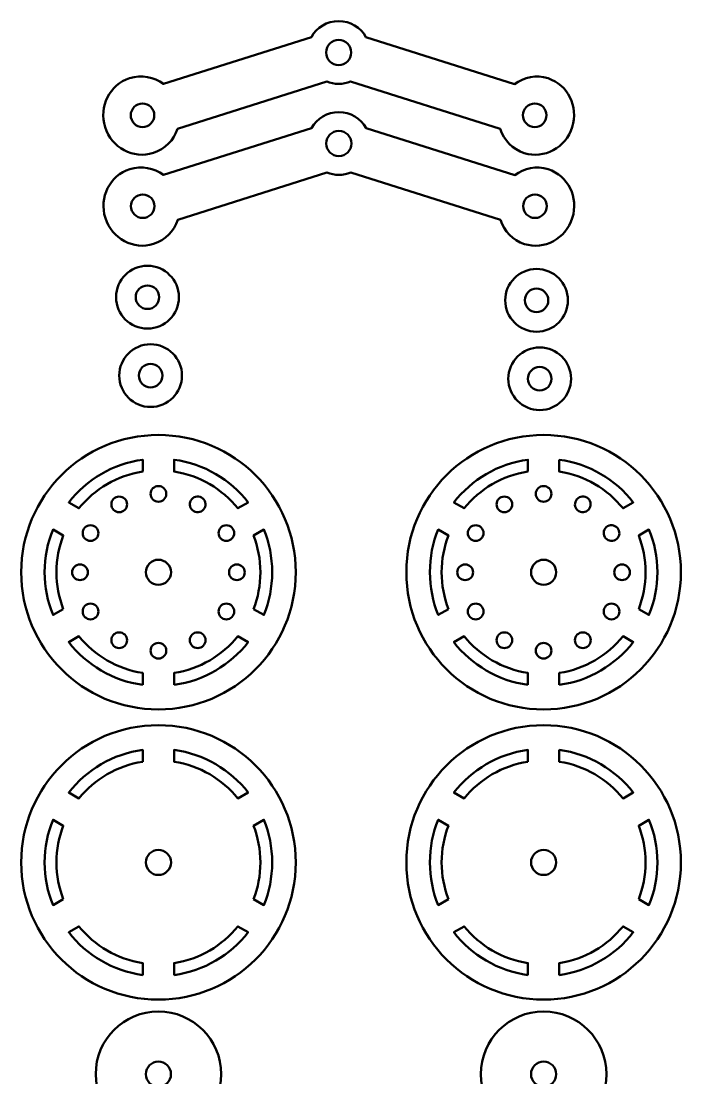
# Model space of a CAD drawing. Header units: inches. Extents: x -370 to 849, y -422 to 797.
# Drawn here: x -154.3 to -70.2, y 661.5 to 796.3 of the extents above; entities that cross this region are included whole.
import ezdxf

# ---------------------------------------------------------------- set-up
doc = ezdxf.new("R2010")
doc.units = ezdxf.units.IN
doc.header["$MEASUREMENT"] = 0
doc.layers.add('Layer 1', color=7, linetype='Continuous')

# ---------------------------------------------------------------- blocks, each defined once
blk = doc.blocks.new('block 24')
at = {"layer": 'Layer 1', "color": 7, "lineweight": 50, "true_color": 0xffffff}
for points, knots in [([(-136.82, 743.49), (-146.48, 743.49), (-154.31, 735.65), (-154.31, 725.99), (-154.31, 716.32), (-146.48, 708.49), (-136.82, 708.49), (-127.15, 708.49), (-119.31, 716.32), (-119.31, 725.99), (-119.31, 735.65), (-127.15, 743.49), (-136.82, 743.49)], [0, 0, 0, 0, 1, 1, 1, 2, 2, 2, 3, 3, 3, 4, 4, 4, 4]), ([(-138.81, 738.83), (-142.08, 738.33), (-144.95, 736.6), (-146.94, 734.14), (-146.94, 734.14), (-148.25, 734.89), (-148.25, 734.89), (-145.98, 737.8), (-142.64, 739.82), (-138.81, 740.34), (-138.81, 740.34), (-138.81, 738.83), (-138.81, 738.83)], [0, 0, 0, 0, 1, 1, 1, 2, 2, 2, 3, 3, 3, 4, 4, 4, 4]), ([(-134.81, 740.34), (-130.99, 739.82), (-127.65, 737.8), (-125.38, 734.9), (-125.38, 734.9), (-126.69, 734.14), (-126.69, 734.14), (-128.68, 736.6), (-131.55, 738.33), (-134.81, 738.83), (-134.81, 738.83), (-134.81, 740.34), (-134.81, 740.34), (-134.81, 740.34), (-134.81, 740.34), (-134.81, 740.34)], [0, 0, 0, 0, 1, 1, 1, 2, 2, 2, 3, 3, 3, 4, 4, 4, 5, 5, 5, 5]), ([(-148.94, 721.29), (-148.94, 721.29), (-150.25, 720.54), (-150.25, 720.54), (-150.94, 722.22), (-151.32, 724.06), (-151.32, 725.98), (-151.32, 727.91), (-150.94, 729.75), (-150.25, 731.43), (-150.25, 731.43), (-148.94, 730.68), (-148.94, 730.68), (-149.5, 729.22), (-149.81, 727.64), (-149.81, 725.98), (-149.81, 724.33), (-149.5, 722.75), (-148.94, 721.29)], [0, 0, 0, 0, 1, 1, 1, 2, 2, 2, 3, 3, 3, 4, 4, 4, 5, 5, 5, 6, 6, 6, 6]), ([(-124.69, 721.29), (-124.12, 722.75), (-123.81, 724.33), (-123.81, 725.98), (-123.81, 727.64), (-124.13, 729.22), (-124.69, 730.67), (-124.69, 730.67), (-123.37, 731.43), (-123.37, 731.43), (-122.69, 729.75), (-122.31, 727.91), (-122.31, 725.98), (-122.31, 724.06), (-122.69, 722.22), (-123.37, 720.54), (-123.37, 720.54), (-124.69, 721.29), (-124.69, 721.29)], [0, 0, 0, 0, 1, 1, 1, 2, 2, 2, 3, 3, 3, 4, 4, 4, 5, 5, 5, 6, 6, 6, 6]), ([(-136.81, 724.38), (-137.7, 724.38), (-138.41, 725.1), (-138.41, 725.98), (-138.41, 726.87), (-137.7, 727.58), (-136.81, 727.58), (-135.93, 727.58), (-135.21, 726.87), (-135.21, 725.98), (-135.21, 725.1), (-135.93, 724.38), (-136.81, 724.38)], [0, 0, 0, 0, 1, 1, 1, 2, 2, 2, 3, 3, 3, 4, 4, 4, 4]), ([(-138.81, 711.62), (-142.64, 712.15), (-145.98, 714.17), (-148.25, 717.07), (-148.25, 717.07), (-146.94, 717.83), (-146.94, 717.83), (-144.95, 715.37), (-142.08, 713.64), (-138.81, 713.14), (-138.81, 713.14), (-138.81, 711.62), (-138.81, 711.62)], [0, 0, 0, 0, 1, 1, 1, 2, 2, 2, 3, 3, 3, 4, 4, 4, 4]), ([(-134.81, 711.62), (-134.81, 711.62), (-134.81, 713.14), (-134.81, 713.14), (-131.54, 713.64), (-128.68, 715.37), (-126.69, 717.83), (-126.69, 717.83), (-125.38, 717.07), (-125.38, 717.07), (-127.65, 714.17), (-130.99, 712.15), (-134.81, 711.62)], [0, 0, 0, 0, 1, 1, 1, 2, 2, 2, 3, 3, 3, 4, 4, 4, 4]), ([(-136.82, 706.48), (-146.48, 706.48), (-154.31, 698.65), (-154.31, 688.98), (-154.31, 679.32), (-146.48, 671.49), (-136.82, 671.49), (-127.15, 671.49), (-119.31, 679.32), (-119.31, 688.98), (-119.31, 698.65), (-127.15, 706.48), (-136.82, 706.48)], [0, 0, 0, 0, 1, 1, 1, 2, 2, 2, 3, 3, 3, 4, 4, 4, 4]), ([(-138.81, 701.83), (-142.08, 701.33), (-144.95, 699.6), (-146.94, 697.14), (-146.94, 697.14), (-148.25, 697.89), (-148.25, 697.89), (-145.98, 700.8), (-142.64, 702.82), (-138.81, 703.34), (-138.81, 703.34), (-138.81, 701.83), (-138.81, 701.83)], [0, 0, 0, 0, 1, 1, 1, 2, 2, 2, 3, 3, 3, 4, 4, 4, 4]), ([(-134.81, 703.34), (-130.99, 702.82), (-127.65, 700.8), (-125.38, 697.9), (-125.38, 697.9), (-126.69, 697.14), (-126.69, 697.14), (-128.68, 699.6), (-131.55, 701.33), (-134.81, 701.83), (-134.81, 701.83), (-134.81, 703.34), (-134.81, 703.34), (-134.81, 703.34), (-134.81, 703.34), (-134.81, 703.34)], [0, 0, 0, 0, 1, 1, 1, 2, 2, 2, 3, 3, 3, 4, 4, 4, 5, 5, 5, 5]), ([(-148.94, 684.29), (-148.94, 684.29), (-150.25, 683.54), (-150.25, 683.54), (-150.94, 685.22), (-151.32, 687.06), (-151.32, 688.98), (-151.32, 690.91), (-150.94, 692.75), (-150.25, 694.43), (-150.25, 694.43), (-148.94, 693.67), (-148.94, 693.67), (-149.5, 692.22), (-149.81, 690.64), (-149.81, 688.98), (-149.81, 687.33), (-149.5, 685.75), (-148.94, 684.29)], [0, 0, 0, 0, 1, 1, 1, 2, 2, 2, 3, 3, 3, 4, 4, 4, 5, 5, 5, 6, 6, 6, 6]), ([(-124.69, 684.29), (-124.12, 685.75), (-123.81, 687.33), (-123.81, 688.98), (-123.81, 690.64), (-124.13, 692.22), (-124.69, 693.67), (-124.69, 693.67), (-123.37, 694.43), (-123.37, 694.43), (-122.69, 692.75), (-122.31, 690.91), (-122.31, 688.98), (-122.31, 687.06), (-122.69, 685.22), (-123.37, 683.54), (-123.37, 683.54), (-124.69, 684.29), (-124.69, 684.29)], [0, 0, 0, 0, 1, 1, 1, 2, 2, 2, 3, 3, 3, 4, 4, 4, 5, 5, 5, 6, 6, 6, 6]), ([(-136.81, 687.38), (-137.7, 687.38), (-138.41, 688.1), (-138.41, 688.98), (-138.41, 689.87), (-137.7, 690.58), (-136.81, 690.58), (-135.93, 690.58), (-135.21, 689.87), (-135.21, 688.98), (-135.21, 688.1), (-135.93, 687.38), (-136.81, 687.38)], [0, 0, 0, 0, 1, 1, 1, 2, 2, 2, 3, 3, 3, 4, 4, 4, 4]), ([(-138.81, 674.62), (-142.64, 675.15), (-145.98, 677.17), (-148.25, 680.07), (-148.25, 680.07), (-146.94, 680.83), (-146.94, 680.83), (-144.95, 678.37), (-142.08, 676.64), (-138.81, 676.14), (-138.81, 676.14), (-138.81, 674.62), (-138.81, 674.62)], [0, 0, 0, 0, 1, 1, 1, 2, 2, 2, 3, 3, 3, 4, 4, 4, 4]), ([(-134.81, 674.62), (-134.81, 674.62), (-134.81, 676.14), (-134.81, 676.14), (-131.54, 676.64), (-128.68, 678.37), (-126.69, 680.83), (-126.69, 680.83), (-125.38, 680.07), (-125.38, 680.07), (-127.65, 677.17), (-130.99, 675.15), (-134.81, 674.62)], [0, 0, 0, 0, 1, 1, 1, 2, 2, 2, 3, 3, 3, 4, 4, 4, 4]), ([(-136.82, 669.98), (-141.23, 669.98), (-144.81, 666.4), (-144.81, 661.98), (-144.81, 657.57), (-141.23, 653.98), (-136.82, 653.98), (-132.4, 653.98), (-128.81, 657.57), (-128.81, 661.98), (-128.81, 666.4), (-132.4, 669.98), (-136.82, 669.98)], [0, 0, 0, 0, 1, 1, 1, 2, 2, 2, 3, 3, 3, 4, 4, 4, 4]), ([(-136.82, 660.38), (-137.7, 660.38), (-138.41, 661.1), (-138.41, 661.98), (-138.41, 662.87), (-137.7, 663.58), (-136.82, 663.58), (-135.93, 663.58), (-135.22, 662.87), (-135.22, 661.98), (-135.22, 661.1), (-135.93, 660.38), (-136.82, 660.38)], [0, 0, 0, 0, 1, 1, 1, 2, 2, 2, 3, 3, 3, 4, 4, 4, 4])]:
    blk.add_open_spline(points, degree=3, knots=knots, dxfattribs=at)
at = {"layer": 'Layer 1', "color": 240, "lineweight": 50, "true_color": 0xed1c24}
for points in [[(-136.81, 736.98), (-136.26, 736.98), (-135.81, 736.54), (-135.81, 735.98), (-135.81, 735.43), (-136.26, 734.98), (-136.81, 734.98), (-137.37, 734.98), (-137.81, 735.43), (-137.81, 735.98), (-137.81, 736.54), (-137.37, 736.98), (-136.81, 736.98)], [(-130.95, 734.14), (-131.22, 733.67), (-131.84, 733.5), (-132.31, 733.78), (-132.79, 734.05), (-132.96, 734.67), (-132.68, 735.14), (-132.41, 735.62), (-131.79, 735.79), (-131.31, 735.51), (-130.84, 735.23), (-130.67, 734.62), (-130.95, 734.14)], [(-141.81, 735.64), (-141.26, 735.64), (-140.81, 735.2), (-140.81, 734.64), (-140.81, 734.09), (-141.26, 733.64), (-141.81, 733.64), (-142.37, 733.64), (-142.81, 734.09), (-142.81, 734.64), (-142.81, 735.2), (-142.37, 735.64), (-141.81, 735.64)], [(-145.47, 731.98), (-144.92, 731.98), (-144.47, 731.54), (-144.47, 730.98), (-144.47, 730.43), (-144.92, 729.98), (-145.47, 729.98), (-146.03, 729.98), (-146.47, 730.43), (-146.47, 730.98), (-146.47, 731.54), (-146.03, 731.98), (-145.47, 731.98)], [(-128.15, 731.98), (-127.6, 731.98), (-127.15, 731.54), (-127.15, 730.98), (-127.15, 730.43), (-127.6, 729.98), (-128.15, 729.98), (-128.71, 729.98), (-129.15, 730.43), (-129.15, 730.98), (-129.15, 731.54), (-128.71, 731.98), (-128.15, 731.98)], [(-146.81, 726.98), (-146.26, 726.98), (-145.81, 726.54), (-145.81, 725.98), (-145.81, 725.43), (-146.26, 724.98), (-146.81, 724.98), (-147.37, 724.98), (-147.81, 725.43), (-147.81, 725.98), (-147.81, 726.54), (-147.37, 726.98), (-146.81, 726.98)], [(-126.81, 726.98), (-126.26, 726.98), (-125.81, 726.54), (-125.81, 725.98), (-125.81, 725.43), (-126.26, 724.98), (-126.81, 724.98), (-127.37, 724.98), (-127.81, 725.43), (-127.81, 725.98), (-127.81, 726.54), (-127.37, 726.98), (-126.81, 726.98)], [(-145.47, 721.98), (-144.92, 721.98), (-144.47, 721.54), (-144.47, 720.98), (-144.47, 720.43), (-144.92, 719.98), (-145.47, 719.98), (-146.03, 719.98), (-146.47, 720.43), (-146.47, 720.98), (-146.47, 721.54), (-146.03, 721.98), (-145.47, 721.98)], [(-128.15, 721.98), (-127.6, 721.98), (-127.15, 721.54), (-127.15, 720.98), (-127.15, 720.43), (-127.6, 719.98), (-128.15, 719.98), (-128.71, 719.98), (-129.15, 720.43), (-129.15, 720.98), (-129.15, 721.54), (-128.71, 721.98), (-128.15, 721.98)], [(-141.81, 718.32), (-141.26, 718.32), (-140.81, 717.88), (-140.81, 717.32), (-140.81, 716.77), (-141.26, 716.32), (-141.81, 716.32), (-142.37, 716.32), (-142.81, 716.77), (-142.81, 717.32), (-142.81, 717.88), (-142.37, 718.32), (-141.81, 718.32)], [(-131.81, 718.32), (-131.26, 718.32), (-130.81, 717.88), (-130.81, 717.32), (-130.81, 716.77), (-131.26, 716.32), (-131.81, 716.32), (-132.37, 716.32), (-132.81, 716.77), (-132.81, 717.32), (-132.81, 717.88), (-132.37, 718.32), (-131.81, 718.32)], [(-136.81, 716.98), (-136.26, 716.98), (-135.81, 716.54), (-135.81, 715.98), (-135.81, 715.43), (-136.26, 714.98), (-136.81, 714.98), (-137.37, 714.98), (-137.81, 715.43), (-137.81, 715.98), (-137.81, 716.54), (-137.37, 716.98), (-136.81, 716.98)]]:
    blk.add_open_spline(points, degree=3, knots=[0, 0, 0, 0, 1, 1, 1, 2, 2, 2, 3, 3, 3, 4, 4, 4, 4], dxfattribs=at)
blk = doc.blocks.new('block 27')
at = {"layer": 'Layer 1', "color": 7, "lineweight": 50, "true_color": 0xffffff}
for points, knots in [([(-87.71, 743.49), (-97.38, 743.49), (-105.21, 735.65), (-105.21, 725.99), (-105.21, 716.32), (-97.38, 708.49), (-87.71, 708.49), (-78.05, 708.49), (-70.21, 716.32), (-70.21, 725.99), (-70.21, 735.65), (-78.05, 743.49), (-87.71, 743.49)], [0, 0, 0, 0, 1, 1, 1, 2, 2, 2, 3, 3, 3, 4, 4, 4, 4]), ([(-89.71, 738.83), (-92.98, 738.33), (-95.85, 736.6), (-97.84, 734.14), (-97.84, 734.14), (-99.15, 734.89), (-99.15, 734.89), (-96.88, 737.8), (-93.54, 739.82), (-89.71, 740.34), (-89.71, 740.34), (-89.71, 738.83), (-89.71, 738.83), (-89.71, 738.83), (-89.71, 738.83), (-89.71, 738.83)], [0, 0, 0, 0, 1, 1, 1, 2, 2, 2, 3, 3, 3, 4, 4, 4, 5, 5, 5, 5]), ([(-85.71, 740.34), (-81.89, 739.82), (-78.55, 737.8), (-76.28, 734.9), (-76.28, 734.9), (-77.59, 734.14), (-77.59, 734.14), (-79.58, 736.6), (-82.44, 738.33), (-85.71, 738.83), (-85.71, 738.83), (-85.71, 740.34), (-85.71, 740.34)], [0, 0, 0, 0, 1, 1, 1, 2, 2, 2, 3, 3, 3, 4, 4, 4, 4]), ([(-99.84, 721.29), (-99.84, 721.29), (-101.15, 720.54), (-101.15, 720.54), (-101.83, 722.22), (-102.21, 724.06), (-102.21, 725.98), (-102.21, 727.91), (-101.84, 729.75), (-101.15, 731.43), (-101.15, 731.43), (-99.84, 730.68), (-99.84, 730.68), (-100.4, 729.22), (-100.71, 727.64), (-100.71, 725.98), (-100.71, 724.33), (-100.4, 722.75), (-99.84, 721.29)], [0, 0, 0, 0, 1, 1, 1, 2, 2, 2, 3, 3, 3, 4, 4, 4, 5, 5, 5, 6, 6, 6, 6]), ([(-75.59, 721.29), (-75.03, 722.75), (-74.71, 724.33), (-74.71, 725.98), (-74.71, 727.64), (-75.03, 729.22), (-75.59, 730.67), (-75.59, 730.67), (-74.28, 731.43), (-74.28, 731.43), (-73.59, 729.75), (-73.21, 727.91), (-73.21, 725.98), (-73.21, 724.06), (-73.59, 722.22), (-74.28, 720.54), (-74.28, 720.54), (-75.59, 721.29), (-75.59, 721.29)], [0, 0, 0, 0, 1, 1, 1, 2, 2, 2, 3, 3, 3, 4, 4, 4, 5, 5, 5, 6, 6, 6, 6]), ([(-87.71, 724.38), (-88.6, 724.38), (-89.31, 725.1), (-89.31, 725.98), (-89.31, 726.87), (-88.6, 727.58), (-87.71, 727.58), (-86.83, 727.58), (-86.11, 726.87), (-86.11, 725.98), (-86.11, 725.1), (-86.83, 724.38), (-87.71, 724.38)], [0, 0, 0, 0, 1, 1, 1, 2, 2, 2, 3, 3, 3, 4, 4, 4, 4]), ([(-89.71, 711.62), (-93.54, 712.15), (-96.88, 714.17), (-99.15, 717.07), (-99.15, 717.07), (-97.84, 717.83), (-97.84, 717.83), (-95.85, 715.37), (-92.98, 713.64), (-89.71, 713.14), (-89.71, 713.14), (-89.71, 711.62), (-89.71, 711.62), (-89.71, 711.62), (-89.71, 711.62), (-89.71, 711.62)], [0, 0, 0, 0, 1, 1, 1, 2, 2, 2, 3, 3, 3, 4, 4, 4, 5, 5, 5, 5]), ([(-85.71, 711.62), (-85.71, 711.62), (-85.71, 713.14), (-85.71, 713.14), (-82.44, 713.64), (-79.58, 715.37), (-77.59, 717.83), (-77.59, 717.83), (-76.28, 717.07), (-76.28, 717.07), (-78.54, 714.17), (-81.89, 712.15), (-85.71, 711.62)], [0, 0, 0, 0, 1, 1, 1, 2, 2, 2, 3, 3, 3, 4, 4, 4, 4]), ([(-87.71, 706.48), (-97.38, 706.48), (-105.21, 698.65), (-105.21, 688.98), (-105.21, 679.32), (-97.38, 671.49), (-87.71, 671.49), (-78.05, 671.49), (-70.21, 679.32), (-70.21, 688.98), (-70.21, 698.65), (-78.05, 706.48), (-87.71, 706.48)], [0, 0, 0, 0, 1, 1, 1, 2, 2, 2, 3, 3, 3, 4, 4, 4, 4]), ([(-89.71, 701.83), (-92.98, 701.33), (-95.85, 699.6), (-97.84, 697.14), (-97.84, 697.14), (-99.15, 697.89), (-99.15, 697.89), (-96.88, 700.8), (-93.54, 702.82), (-89.71, 703.34), (-89.71, 703.34), (-89.71, 701.83), (-89.71, 701.83), (-89.71, 701.83), (-89.71, 701.83), (-89.71, 701.83)], [0, 0, 0, 0, 1, 1, 1, 2, 2, 2, 3, 3, 3, 4, 4, 4, 5, 5, 5, 5]), ([(-85.71, 703.34), (-81.89, 702.82), (-78.55, 700.8), (-76.28, 697.9), (-76.28, 697.9), (-77.59, 697.14), (-77.59, 697.14), (-79.58, 699.6), (-82.44, 701.33), (-85.71, 701.83), (-85.71, 701.83), (-85.71, 703.34), (-85.71, 703.34)], [0, 0, 0, 0, 1, 1, 1, 2, 2, 2, 3, 3, 3, 4, 4, 4, 4]), ([(-99.84, 684.29), (-99.84, 684.29), (-101.15, 683.54), (-101.15, 683.54), (-101.83, 685.22), (-102.21, 687.06), (-102.21, 688.98), (-102.21, 690.91), (-101.84, 692.75), (-101.15, 694.43), (-101.15, 694.43), (-99.84, 693.67), (-99.84, 693.67), (-100.4, 692.22), (-100.71, 690.64), (-100.71, 688.98), (-100.71, 687.33), (-100.4, 685.75), (-99.84, 684.29)], [0, 0, 0, 0, 1, 1, 1, 2, 2, 2, 3, 3, 3, 4, 4, 4, 5, 5, 5, 6, 6, 6, 6]), ([(-75.59, 684.29), (-75.03, 685.75), (-74.71, 687.33), (-74.71, 688.98), (-74.71, 690.64), (-75.03, 692.22), (-75.59, 693.67), (-75.59, 693.67), (-74.28, 694.43), (-74.28, 694.43), (-73.59, 692.75), (-73.21, 690.91), (-73.21, 688.98), (-73.21, 687.06), (-73.59, 685.22), (-74.28, 683.54), (-74.28, 683.54), (-75.59, 684.29), (-75.59, 684.29)], [0, 0, 0, 0, 1, 1, 1, 2, 2, 2, 3, 3, 3, 4, 4, 4, 5, 5, 5, 6, 6, 6, 6]), ([(-87.71, 687.38), (-88.6, 687.38), (-89.31, 688.1), (-89.31, 688.98), (-89.31, 689.87), (-88.6, 690.58), (-87.71, 690.58), (-86.83, 690.58), (-86.11, 689.87), (-86.11, 688.98), (-86.11, 688.1), (-86.83, 687.38), (-87.71, 687.38)], [0, 0, 0, 0, 1, 1, 1, 2, 2, 2, 3, 3, 3, 4, 4, 4, 4]), ([(-89.71, 674.62), (-93.54, 675.15), (-96.88, 677.17), (-99.15, 680.07), (-99.15, 680.07), (-97.84, 680.83), (-97.84, 680.83), (-95.85, 678.37), (-92.98, 676.64), (-89.71, 676.14), (-89.71, 676.14), (-89.71, 674.62), (-89.71, 674.62), (-89.71, 674.62), (-89.71, 674.62), (-89.71, 674.62)], [0, 0, 0, 0, 1, 1, 1, 2, 2, 2, 3, 3, 3, 4, 4, 4, 5, 5, 5, 5]), ([(-85.71, 674.62), (-85.71, 674.62), (-85.71, 676.14), (-85.71, 676.14), (-82.44, 676.64), (-79.58, 678.37), (-77.59, 680.83), (-77.59, 680.83), (-76.28, 680.07), (-76.28, 680.07), (-78.54, 677.17), (-81.89, 675.15), (-85.71, 674.62)], [0, 0, 0, 0, 1, 1, 1, 2, 2, 2, 3, 3, 3, 4, 4, 4, 4]), ([(-87.71, 669.98), (-92.13, 669.98), (-95.71, 666.4), (-95.71, 661.98), (-95.71, 657.57), (-92.13, 653.98), (-87.71, 653.98), (-83.3, 653.98), (-79.71, 657.57), (-79.71, 661.98), (-79.71, 666.4), (-83.3, 669.98), (-87.71, 669.98)], [0, 0, 0, 0, 1, 1, 1, 2, 2, 2, 3, 3, 3, 4, 4, 4, 4]), ([(-87.71, 660.38), (-88.6, 660.38), (-89.31, 661.1), (-89.31, 661.98), (-89.31, 662.87), (-88.6, 663.58), (-87.71, 663.58), (-86.83, 663.58), (-86.11, 662.87), (-86.11, 661.98), (-86.11, 661.1), (-86.83, 660.38), (-87.71, 660.38)], [0, 0, 0, 0, 1, 1, 1, 2, 2, 2, 3, 3, 3, 4, 4, 4, 4])]:
    blk.add_open_spline(points, degree=3, knots=knots, dxfattribs=at)
at = {"layer": 'Layer 1', "color": 240, "lineweight": 50, "true_color": 0xed1c24}
for points in [[(-87.71, 736.98), (-87.16, 736.98), (-86.71, 736.54), (-86.71, 735.98), (-86.71, 735.43), (-87.16, 734.98), (-87.71, 734.98), (-88.27, 734.98), (-88.71, 735.43), (-88.71, 735.98), (-88.71, 736.54), (-88.27, 736.98), (-87.71, 736.98)], [(-81.85, 734.14), (-82.12, 733.67), (-82.74, 733.5), (-83.21, 733.78), (-83.69, 734.05), (-83.86, 734.67), (-83.58, 735.14), (-83.3, 735.62), (-82.69, 735.79), (-82.21, 735.51), (-81.74, 735.23), (-81.57, 734.62), (-81.85, 734.14)], [(-92.71, 735.64), (-92.16, 735.64), (-91.71, 735.2), (-91.71, 734.64), (-91.71, 734.09), (-92.16, 733.64), (-92.71, 733.64), (-93.27, 733.64), (-93.71, 734.09), (-93.71, 734.64), (-93.71, 735.2), (-93.27, 735.64), (-92.71, 735.64)], [(-96.37, 731.98), (-95.82, 731.98), (-95.37, 731.54), (-95.37, 730.98), (-95.37, 730.43), (-95.82, 729.98), (-96.37, 729.98), (-96.93, 729.98), (-97.37, 730.43), (-97.37, 730.98), (-97.37, 731.54), (-96.93, 731.98), (-96.37, 731.98)], [(-79.55, 731.85), (-79.08, 732.13), (-78.46, 731.96), (-78.19, 731.48), (-77.91, 731.01), (-78.08, 730.39), (-78.55, 730.12), (-79.03, 729.84), (-79.64, 730.01), (-79.92, 730.48), (-80.2, 730.96), (-80.03, 731.57), (-79.55, 731.85)], [(-97.71, 726.98), (-97.16, 726.98), (-96.71, 726.54), (-96.71, 725.98), (-96.71, 725.43), (-97.16, 724.98), (-97.71, 724.98), (-98.27, 724.98), (-98.71, 725.43), (-98.71, 725.98), (-98.71, 726.54), (-98.27, 726.98), (-97.71, 726.98)], [(-77.71, 726.98), (-77.16, 726.98), (-76.71, 726.54), (-76.71, 725.98), (-76.71, 725.43), (-77.16, 724.98), (-77.71, 724.98), (-78.27, 724.98), (-78.71, 725.43), (-78.71, 725.98), (-78.71, 726.54), (-78.27, 726.98), (-77.71, 726.98)], [(-96.37, 721.98), (-95.82, 721.98), (-95.37, 721.54), (-95.37, 720.98), (-95.37, 720.43), (-95.82, 719.98), (-96.37, 719.98), (-96.93, 719.98), (-97.37, 720.43), (-97.37, 720.98), (-97.37, 721.54), (-96.93, 721.98), (-96.37, 721.98)], [(-79.05, 721.98), (-78.5, 721.98), (-78.05, 721.54), (-78.05, 720.98), (-78.05, 720.43), (-78.5, 719.98), (-79.05, 719.98), (-79.61, 719.98), (-80.05, 720.43), (-80.05, 720.98), (-80.05, 721.54), (-79.61, 721.98), (-79.05, 721.98)], [(-92.71, 718.32), (-92.16, 718.32), (-91.71, 717.88), (-91.71, 717.32), (-91.71, 716.77), (-92.16, 716.32), (-92.71, 716.32), (-93.27, 716.32), (-93.71, 716.77), (-93.71, 717.32), (-93.71, 717.88), (-93.27, 718.32), (-92.71, 718.32)], [(-82.71, 718.32), (-82.16, 718.32), (-81.71, 717.88), (-81.71, 717.32), (-81.71, 716.77), (-82.16, 716.32), (-82.71, 716.32), (-83.27, 716.32), (-83.71, 716.77), (-83.71, 717.32), (-83.71, 717.88), (-83.27, 718.32), (-82.71, 718.32)], [(-87.71, 716.98), (-87.16, 716.98), (-86.71, 716.54), (-86.71, 715.98), (-86.71, 715.43), (-87.16, 714.98), (-87.71, 714.98), (-88.27, 714.98), (-88.71, 715.43), (-88.71, 715.98), (-88.71, 716.54), (-88.27, 716.98), (-87.71, 716.98)]]:
    blk.add_open_spline(points, degree=3, knots=[0, 0, 0, 0, 1, 1, 1, 2, 2, 2, 3, 3, 3, 4, 4, 4, 4], dxfattribs=at)

msp = doc.modelspace()

# ---------------------------------------------------------------- linework, layer by layer
at = {"layer": 'Layer 1', "color": 7, "lineweight": 50, "true_color": 0xffffff}
for points, knots in [([(-87.15, 788.97), (-88.65, 789.45), (-90.22, 789.12), (-91.42, 788.23), (-91.42, 788.23), (-110.36, 794.23), (-110.36, 794.23), (-111.05, 795.45), (-112.35, 796.26), (-113.84, 796.26), (-115.33, 796.26), (-116.62, 795.45), (-117.31, 794.23), (-117.31, 794.23), (-136.18, 788.25), (-136.18, 788.25), (-137.39, 789.14), (-138.97, 789.47), (-140.48, 788.99), (-143.04, 788.17), (-144.44, 785.38), (-143.6, 782.75), (-142.77, 780.12), (-140.02, 778.64), (-137.46, 779.45), (-135.95, 779.93), (-134.84, 781.11), (-134.37, 782.53), (-134.37, 782.53), (-115.35, 788.56), (-115.35, 788.56), (-114.89, 788.37), (-114.38, 788.26), (-113.84, 788.26), (-113.3, 788.26), (-112.79, 788.37), (-112.32, 788.56), (-112.32, 788.56), (-93.23, 782.51), (-93.23, 782.51), (-92.76, 781.09), (-91.67, 779.91), (-90.17, 779.44), (-87.64, 778.64), (-84.9, 780.12), (-84.07, 782.75), (-83.24, 785.38), (-84.62, 788.17), (-87.15, 788.97)], [0, 0, 0, 0, 1, 1, 1, 2, 2, 2, 3, 3, 3, 4, 4, 4, 5, 5, 5, 6, 6, 6, 7, 7, 7, 8, 8, 8, 9, 9, 9, 10, 10, 10, 11, 11, 11, 12, 12, 12, 13, 13, 13, 14, 14, 14, 15, 15, 15, 16, 16, 16, 16]), ([(-113.84, 790.66), (-114.72, 790.66), (-115.44, 791.38), (-115.44, 792.26), (-115.44, 793.15), (-114.72, 793.86), (-113.84, 793.86), (-112.95, 793.86), (-112.24, 793.15), (-112.24, 792.26), (-112.24, 791.38), (-112.95, 790.66), (-113.84, 790.66)], [0, 0, 0, 0, 1, 1, 1, 2, 2, 2, 3, 3, 3, 4, 4, 4, 4]), ([(-138.84, 782.76), (-139.67, 782.76), (-140.34, 783.43), (-140.34, 784.26), (-140.34, 785.09), (-139.67, 785.76), (-138.84, 785.76), (-138.01, 785.76), (-137.34, 785.09), (-137.34, 784.26), (-137.34, 783.43), (-138.01, 782.76), (-138.84, 782.76)], [0, 0, 0, 0, 1, 1, 1, 2, 2, 2, 3, 3, 3, 4, 4, 4, 4]), ([(-88.84, 782.76), (-89.67, 782.76), (-90.34, 783.43), (-90.34, 784.26), (-90.34, 785.09), (-89.67, 785.76), (-88.84, 785.76), (-88.01, 785.76), (-87.34, 785.09), (-87.34, 784.26), (-87.34, 783.43), (-88.01, 782.76), (-88.84, 782.76)], [0, 0, 0, 0, 1, 1, 1, 2, 2, 2, 3, 3, 3, 4, 4, 4, 4]), ([(-87.13, 777.37), (-88.63, 777.85), (-90.19, 777.52), (-91.4, 776.63), (-91.4, 776.63), (-110.34, 782.63), (-110.34, 782.63), (-111.02, 783.84), (-112.32, 784.66), (-113.81, 784.66), (-115.3, 784.66), (-116.6, 783.84), (-117.29, 782.63), (-117.29, 782.63), (-136.15, 776.65), (-136.15, 776.65), (-137.37, 777.54), (-138.94, 777.87), (-140.46, 777.39), (-143.02, 776.57), (-144.41, 773.78), (-143.58, 771.15), (-142.75, 768.52), (-139.99, 767.04), (-137.44, 767.85), (-135.92, 768.33), (-134.82, 769.51), (-134.34, 770.93), (-134.34, 770.93), (-115.33, 776.96), (-115.33, 776.96), (-114.86, 776.77), (-114.35, 776.66), (-113.81, 776.66), (-113.28, 776.66), (-112.76, 776.77), (-112.3, 776.96), (-112.3, 776.96), (-93.21, 770.91), (-93.21, 770.91), (-92.74, 769.49), (-91.65, 768.31), (-90.15, 767.84), (-87.61, 767.04), (-84.88, 768.52), (-84.05, 771.15), (-83.21, 773.78), (-84.59, 776.57), (-87.13, 777.37)], [0, 0, 0, 0, 1, 1, 1, 2, 2, 2, 3, 3, 3, 4, 4, 4, 5, 5, 5, 6, 6, 6, 7, 7, 7, 8, 8, 8, 9, 9, 9, 10, 10, 10, 11, 11, 11, 12, 12, 12, 13, 13, 13, 14, 14, 14, 15, 15, 15, 16, 16, 16, 16]), ([(-113.81, 779.06), (-114.7, 779.06), (-115.41, 779.78), (-115.41, 780.66), (-115.41, 781.55), (-114.7, 782.26), (-113.81, 782.26), (-112.93, 782.26), (-112.21, 781.55), (-112.21, 780.66), (-112.21, 779.78), (-112.93, 779.06), (-113.81, 779.06)], [0, 0, 0, 0, 1, 1, 1, 2, 2, 2, 3, 3, 3, 4, 4, 4, 4]), ([(-138.81, 771.16), (-139.64, 771.16), (-140.31, 771.83), (-140.31, 772.66), (-140.31, 773.49), (-139.64, 774.16), (-138.81, 774.16), (-137.99, 774.16), (-137.31, 773.49), (-137.31, 772.66), (-137.31, 771.83), (-137.99, 771.16), (-138.81, 771.16)], [0, 0, 0, 0, 1, 1, 1, 2, 2, 2, 3, 3, 3, 4, 4, 4, 4]), ([(-88.81, 771.16), (-89.64, 771.16), (-90.31, 771.83), (-90.31, 772.66), (-90.31, 773.49), (-89.64, 774.16), (-88.81, 774.16), (-87.99, 774.16), (-87.31, 773.49), (-87.31, 772.66), (-87.31, 771.83), (-87.99, 771.16), (-88.81, 771.16)], [0, 0, 0, 0, 1, 1, 1, 2, 2, 2, 3, 3, 3, 4, 4, 4, 4]), ([(-138.21, 765.06), (-140.42, 765.06), (-142.21, 763.27), (-142.21, 761.06), (-142.21, 758.85), (-140.42, 757.06), (-138.21, 757.06), (-136, 757.06), (-134.21, 758.85), (-134.21, 761.06), (-134.21, 763.27), (-136, 765.06), (-138.21, 765.06)], [0, 0, 0, 0, 1, 1, 1, 2, 2, 2, 3, 3, 3, 4, 4, 4, 4]), ([(-88.61, 764.66), (-90.82, 764.66), (-92.61, 762.87), (-92.61, 760.66), (-92.61, 758.45), (-90.82, 756.66), (-88.61, 756.66), (-86.4, 756.66), (-84.61, 758.45), (-84.61, 760.66), (-84.61, 762.87), (-86.4, 764.66), (-88.61, 764.66)], [0, 0, 0, 0, 1, 1, 1, 2, 2, 2, 3, 3, 3, 4, 4, 4, 4]), ([(-138.21, 759.56), (-139.04, 759.56), (-139.71, 760.23), (-139.71, 761.06), (-139.71, 761.89), (-139.04, 762.56), (-138.21, 762.56), (-137.38, 762.56), (-136.71, 761.89), (-136.71, 761.06), (-136.71, 760.23), (-137.38, 759.56), (-138.21, 759.56)], [0, 0, 0, 0, 1, 1, 1, 2, 2, 2, 3, 3, 3, 4, 4, 4, 4]), ([(-88.61, 759.16), (-89.44, 759.16), (-90.11, 759.83), (-90.11, 760.66), (-90.11, 761.49), (-89.44, 762.16), (-88.61, 762.16), (-87.78, 762.16), (-87.11, 761.49), (-87.11, 760.66), (-87.11, 759.83), (-87.78, 759.16), (-88.61, 759.16)], [0, 0, 0, 0, 1, 1, 1, 2, 2, 2, 3, 3, 3, 4, 4, 4, 4]), ([(-137.81, 755.06), (-140.02, 755.06), (-141.81, 753.27), (-141.81, 751.06), (-141.81, 748.85), (-140.02, 747.06), (-137.81, 747.06), (-135.6, 747.06), (-133.81, 748.85), (-133.81, 751.06), (-133.81, 753.27), (-135.6, 755.06), (-137.81, 755.06)], [0, 0, 0, 0, 1, 1, 1, 2, 2, 2, 3, 3, 3, 4, 4, 4, 4]), ([(-88.21, 754.66), (-90.42, 754.66), (-92.21, 752.87), (-92.21, 750.66), (-92.21, 748.45), (-90.42, 746.66), (-88.21, 746.66), (-86, 746.66), (-84.21, 748.45), (-84.21, 750.66), (-84.21, 752.87), (-86, 754.66), (-88.21, 754.66)], [0, 0, 0, 0, 1, 1, 1, 2, 2, 2, 3, 3, 3, 4, 4, 4, 4]), ([(-137.81, 749.56), (-138.64, 749.56), (-139.31, 750.23), (-139.31, 751.06), (-139.31, 751.89), (-138.64, 752.56), (-137.81, 752.56), (-136.98, 752.56), (-136.31, 751.89), (-136.31, 751.06), (-136.31, 750.23), (-136.98, 749.56), (-137.81, 749.56)], [0, 0, 0, 0, 1, 1, 1, 2, 2, 2, 3, 3, 3, 4, 4, 4, 4]), ([(-88.21, 749.16), (-89.04, 749.16), (-89.71, 749.83), (-89.71, 750.66), (-89.71, 751.49), (-89.04, 752.16), (-88.21, 752.16), (-87.38, 752.16), (-86.71, 751.49), (-86.71, 750.66), (-86.71, 749.83), (-87.38, 749.16), (-88.21, 749.16)], [0, 0, 0, 0, 1, 1, 1, 2, 2, 2, 3, 3, 3, 4, 4, 4, 4])]:
    msp.add_open_spline(points, degree=3, knots=knots, dxfattribs=at)

# ---------------------------------------------------------------- block references
at = {"layer": 'Layer 1'}
for name in ['block 24', 'block 27']:
    msp.add_blockref(name, (0, 0), dxfattribs=at)

doc.saveas('drawing.dxf')
